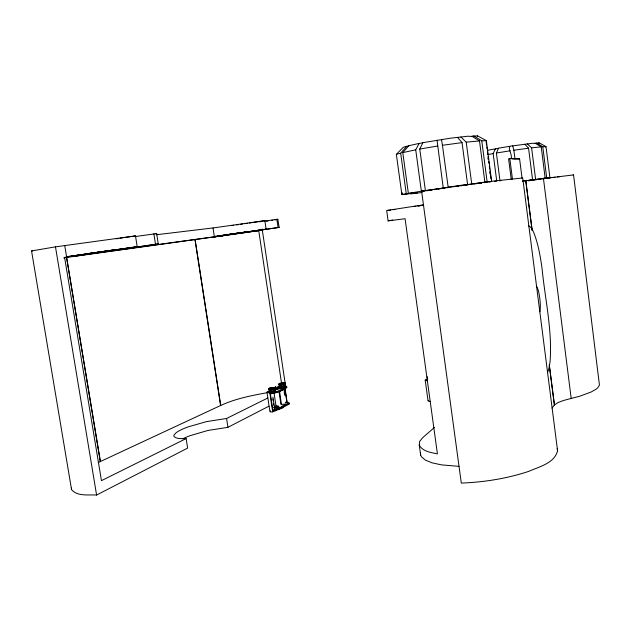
<?xml version="1.0" encoding="UTF-8"?>
<svg xmlns="http://www.w3.org/2000/svg" width="631" height="631" viewBox="0 0 631 631"><rect width="100%" height="100%" fill="white"/><g stroke="black" fill="none" stroke-linecap="round" stroke-linejoin="round"><path stroke-width="0.95" d="M280.401 383.751L280.558 387L281.741 386.835M465.93 184.804L484.884 182.154L479.497 140.95L473.005 136.895A3.991 0.978 25.3 0 1 472.438 136.477L467.76 136.225L450.077 138.244L422.912 142.677L419.757 149.05L425.389 190.57L445.194 187.738M457.57 137.392L462.05 142.622L467.571 184.378L465.891 184.686M281.663 386.913L281.323 383.68L284.557 382.757L281.734 382.812L279.359 383.609L281.355 383.656M283.8 383.175L284.676 386.322L284.258 386.464L283.611 386.598L282.798 383.411L283.311 386.661L281.978 386.882L281.592 383.672M271.724 392.49L275.013 391.733L273.617 391.646L272.971 388.231L273.349 391.543L272.71 391.685L271.985 391.772L271.48 388.451L271.661 391.812L270.525 391.89L270.123 388.625L270.281 391.898L270.857 391.772M557.575 450.747C554.546 463.288 539 466.806 528.668 471.389C506.961 478.613 484.135 482.171 461.308 483.086L421.603 191.225L490.871 181.381L522.72 177.958L557.575 450.747L557.149 448.696M275.037 392.198L273.688 391.969L274.99 392.19M477.407 136.43L477.604 135.886L486.343 140.65L491.652 181.389L484.332 182.343M280.803 383.34L282.396 382.741M430.35 401.434L428.299 401.103L428.323 400.338M279.604 383.703L279.178 384.208M428.039 400.756L425.199 380.146L427.573 378.931M281.158 386.527L282.641 386.495M499.965 180.647L496.392 153.033L498.324 148.719A2.698 1.341 -27.2 0 0 498.356 148.34L487.708 150.241M496.747 181.152L493.166 153.601L495.09 149.429M486.075 141.234L486.343 140.65L481.776 140.847L475.048 136.667M271.795 387.923L269.76 388.404L270.084 388.002M135.72 236.483L156.669 233.588L156.078 233.833M276.993 409.661C277.877 410.536 268.041 413.676 270.549 410.876M437.386 140.192L437.204 140.571A3.66 2.051 -9.9 0 0 437.157 141.084L443.23 187.849M419.355 143.363L408.817 145.714L402.791 152.615L408.375 193.37L421.358 191.201L415.726 149.815L418.771 144.097A4.07 1.901 -30.1 0 1 419.205 143.529L422.912 142.677M278.452 387.694L280.858 386.874L280.314 387L279.904 384.255L280.322 383.719M269.902 411.467L266.992 392.174L269.342 391.023M286.482 404.55L280.819 407.563L278.76 407.744M535.538 143.355L532.525 143.269L512.664 145.879C505.242 145.28 512.798 154.279 511.189 158.444M281.41 404.447L279.636 391.772M284.131 388.704L278.5 391.512M281.087 406.727L286.103 404.069L280.937 404.408L279.052 391.812M552.007 408.131L554.365 405.023L557.473 402.901A39.382 7.998 -5.3 0 1 566.393 399.683L579.605 396.268L591.05 392.04L596.106 389.185L597.794 387.781L599.45 385.123L573.563 174.913L538.488 179.196A40.1 0.56 -8.4 0 1 529.157 180.403L522.87 180.987M413.715 193.354L417.138 192.897L401.876 194.561L396.347 154.35L400.685 153.183L405.993 147.189C405.946 145.911 410 145.99 408.817 145.714M269.011 389.004L270.013 388.026M279.549 386.551L279.257 386.85L280.314 387M396.347 154.35L403.351 147.244L406.916 146.25M269.453 388.294L268.932 388.799L269.437 391.804L269.863 391.709M279.241 385.809L278.973 383.987L279.501 383.467M268.128 392.797L271.306 391.599M426.406 380.801L427.534 380.17M280.29 387.45C280.527 388.522 287.089 386.811 283.579 386.756C284.021 385.793 288.288 386.046 286.151 387.134L276.449 391.906L270.313 393.247L272.963 410.868L279.076 409.472L289.179 404.077L289.424 403.627L288.746 403.343M271.661 391.812L272.071 391.67M270.265 392.34L271.519 392.632L270.313 393.247M495.706 148.671L495.39 148.995A3.123 1.514 -28.5 0 0 495.114 149.421M434.388 427.487L422.88 437.488L419.71 441.321L419.244 444.989L420.632 454.998L421.476 456.805L425.326 460.086L432.038 462.831L441.455 464.873L458.95 466.356M279.951 383.246L279.068 384.176L279.588 386.945L280.069 386.835M538.771 143.6L537.896 143.482L539.229 142.921L545.996 146.566L549.893 177.548L549.262 177.737M283.95 387.426L282.854 387.781M270.313 392.805L270.951 392.498M271.488 392.585L273.68 392.474M545.397 146.96L545.996 146.566L542.778 146.755L537.375 143.489A2.642 0.576 26 0 0 536.784 143.198L535.096 143.221M281.284 387.757L281.844 387.537M270.234 392.782L270.778 392.514M156.267 234.756L213.026 227.949L214.335 236.554L225.598 235.253L120.805 249.639L158.239 243.905L156.669 233.588M278.823 391.969L283.635 389.595M272.876 410.079L278.941 408.746L289.321 403.099L288.548 402.617L285.401 402.807M277.853 406.451L278.287 406.648M286.261 387.852L286.979 387.371L286.703 387.032M281.647 407.973L282.436 407.547M275.802 406.703L275.305 406.593M274.375 407.942L274.974 407.807L273.901 407.713M64.764 245.735L66.578 256.762L137.195 246.689L135.476 235.891L55.481 246.855L31.55 250.941L71.548 489.585C77.297 496.684 88.466 494.483 96.59 495.051L187.62 448.105L186.121 438.584C182.146 438.45 177.169 439.405 173.967 436.526L173.919 435.13L176.294 432.59A55.323 10.199 -9.5 0 1 188.401 426.808L206.511 421.611L226.576 418.487L267.741 398.027M182.738 438.782A55.283 10.695 -9.6 0 1 189.86 435.753L207.891 430.46L227.933 427.321L268.869 406.214M285.062 392.324L285.196 392.939M98.31 462.515L100.432 461.577L66.602 257.464L100.266 461.584L220.598 405.504C235.103 398.792 250.988 395.621 266.637 392.805M284.36 392.017L284.833 395.187L283.982 388.925M186.121 438.584L101.449 480.664L64.591 257.353L86.179 254.08M423.409 204.846L386.677 210.502L388.12 220.889L389.082 220.661M270.454 393.933L276.536 392.648L286.269 387.852L286.151 387.134M283.548 386.795C290.339 386.156 269.145 390.881 273.633 391.622C278.074 392.025 266.558 393.452 271.906 391.835M266.992 392.174L269.09 392.6L271.48 391.977M275.368 389.848L281.883 386.969M274.958 389.169L277.466 387.955A3.234 0.497 -8.8 0 0 277.545 387.592L277.23 387.095A6.933 1.065 -8.8 0 1 278.279 386.535L279.486 386.14M276.039 388.696L275.755 386.827L274.122 387.608M498.293 148.214L509.698 146.329M277.798 219.288L279.17 227.397L247.155 232.066L258.757 230.701L281.473 382.867M284.265 382.686L284.96 383.009M471.996 136.075L477.604 135.886M279.131 386.472L278.153 387.182L280.448 387.371L280.566 388.207L279.856 388.246M284.376 382.883L285.062 383.198L285.417 385.998M273.941 392.774L273.475 392.939M427.408 379.27L426.248 380.075L427.211 380.422M283.847 387.497L283.082 387.726M271.582 392.498L273.609 392.498M270.849 388.388L271.519 388.183M271.669 392.135C270.447 392.829 274.879 392.135 273.507 391.851M281.671 387.276L283.65 387.016M276.946 408.588L277.451 408.588L276.962 408.699M277.009 407.208L277.932 406.609L277.056 406.269M573.129 175.063L573.563 174.913M274.611 391.133L275.479 390.597M269.65 391.157L267.994 392.103L270.297 392.316L270.423 393.168L269.697 393.208M269.973 391.267L269.208 391.733L270.281 391.898M284.676 386.322L285.598 385.809L285.031 385.651M273.349 391.543L274.745 391.196L274.319 388.396L273.239 388.68M274.319 388.396L273.87 387.962L274.532 388.325L275.282 387.868L273.444 387.726M284.265 383.585L283.201 383.853M283.989 383.135L284.471 383.514L285.188 383.072L284.108 382.93M276.867 407.247L275.124 407.602M285.52 402.507L286.017 402.239L285.598 402.168M274.493 392.466L272.821 392.853M283.989 387.694L284.967 387.308L283.745 387.781M274.737 407.91L275.124 407.602M280.59 386.913L281.347 386.716M415.632 192.416L412.248 192.944M274.367 392.506L273.081 392.813M281.458 387.126L280.282 387.576L281.552 387.742M281.505 387.473L280.535 387.781L281.805 387.363M402.791 152.615L415.726 149.815M272.963 391.315L273.594 390.92M280.424 408.494L282.901 407.705L283.114 407.066M571.197 398.508L543.449 178.51M279.478 386.913L280.077 386.819M284.826 385.801L285.259 385.715M284.936 385.833L285.37 385.746L284.857 382.978M272.931 388.743L271.559 388.964M282.901 383.916L281.568 384.129M277.246 219.422L275.006 219.84M419.757 149.05L437.622 146.021M401.876 194.561L415.624 192.408M279.833 386.669L279.383 386.724M488.402 154.437L493.166 153.601M496.392 153.033L510.203 150.777M415.908 206.242L414.117 206.558L415.671 206.384M531.625 179.93L529.725 180.245L531.578 180.016M535.474 143.347A3.052 0.741 25.3 0 0 535.94 143.671L541.224 146.849L545.16 178.1L532.383 179.89M271.362 220.448L272.687 220.227M158.294 243.874L120.758 249.348M390.597 220.4L392.766 220.053M522.089 178.415L519.589 158.909L509.816 158.626L508.594 158.823L511.228 179.283M519.589 158.909L512.522 158.925M480.199 182.887L482.076 182.596M428.22 190.325L426.895 190.53M481.532 182.777L479.962 183.014M266.471 221.221L268.199 220.953M214.059 236.578L215.416 236.357M540.601 178.802L539.576 178.975L541.106 178.778M279.17 227.397L247.155 232.066M417.604 205.982L420.143 205.588M445.66 187.675L448.176 187.265L442.434 145.288L462.05 142.622M426.635 190.807L427.826 190.625M543.338 178.384L549.893 177.548M430.437 190.231L432.18 189.97M116.199 238.81L118.131 238.518M120.056 238.226L122.95 237.792M124.875 237.501L135.476 235.891M213.026 227.949L264.846 220.676L266.108 229.148L243.337 232.421M90.083 253.386L87.606 253.78L99.312 252.179M512.727 145.919L513.871 150.225L528.565 148.19L532.572 179.764L522.531 181.176M231.766 225.622L233.707 225.33M236.625 224.896L238.573 224.604M240.521 224.313L242.47 224.021M244.41 223.729L247.336 223.295M249.277 223.003L264.846 220.676M259.483 221.844L261.415 221.552M264.302 221.126L277.955 219.209M421.871 205.327L423.63 205.067M217.766 236.002L220.274 235.631M253.678 230.954L260.28 230.11M434.814 189.576L436.605 189.308M438.395 189.04L440.186 188.779M90.903 253.26L115.41 249.876L105.235 251.319M86.226 254.38L74.49 256.162L120.805 249.639M279.249 408.699L279.833 408.612M448.034 187.147L467.571 184.378M442.907 188.377L444.721 188.109M544.017 178.557L545.657 178.313M66.578 256.762L137.195 246.689M393.279 209.721L394.998 209.5M222.814 235.253L240.742 232.658M225.567 235.016L226.221 234.921M222.057 235.505L248.322 231.743L224.147 235.126L231.474 234.125M225.598 235.253L214.114 236.964L247.186 232.287M66.602 257.464L258.757 230.701M447.442 187.715L449.264 187.454M86.904 253.765L115.378 249.671M104.32 251.532L134.711 247.242M241.105 232.784L214.335 236.554L215.96 236.349M456.505 186.413L458.303 186.161M104.501 251.446L84.183 254.372M231.08 234.125L248.298 231.585M240.766 232.815L266.108 229.148M528.502 180.813L531.247 180.427M269.784 391.543L269.35 391.591M275.132 390.849L275.566 390.802L275.148 388.002L274.524 387.655L275.092 388.057L275.51 390.857M460.969 185.782L462.736 185.538M533.069 180.166L536.571 179.685M217.671 236.112L221.205 235.623M274.398 407.815L274.895 407.957M465.386 185.167L467.942 184.82M469.645 184.583L471.349 184.347M537.438 179.559L540.759 179.109M80.389 254.892L82.282 254.632M63.755 257.858L66.768 257.44M422.139 192.463L410.781 193.914M474.197 183.96L477.052 183.582M542.557 178.865L545.46 178.47M418.463 206.014L420.325 205.761M76.02 255.484L77.771 255.247M478.834 183.345L481.516 182.99M547.235 178.234L550.611 177.792M484.064 182.651L486.548 182.335M425.42 190.736L421.358 191.201M390.644 210.068L387.663 210.439M489.183 181.996L490.997 181.767M552.212 177.587L555.028 177.232M527.271 143.907L531.61 147.82L541.224 146.849M281.252 384.169L280.148 384.255M271.243 389.004L270.107 389.09M494.318 181.365L495.927 181.168M285.472 385.943L284.865 386.062M460.914 137.006L466.206 142.133L479.497 140.95M274.871 407.539L277.561 406.687L275.447 406.624M557.433 176.94L559.413 176.719M499.429 180.766L500.904 180.608M283.84 386.298L284.613 386.227M273.862 391.173L274.643 391.102M421.603 191.225L424.119 191.012M275.755 386.827L275.952 388.704M388.12 220.889L405.078 218.72L437.425 453.902C431.028 452.443 422.462 451.567 419.244 444.989M274.091 407.413L276.023 406.829M536.531 143.063L539.229 142.921M283.627 387.095L284.857 387.126M274.864 407.587L274.209 407.594M279.904 384.255L278.847 384.113L279.604 383.664M269.863 389.09L268.79 388.933L269.547 388.475L269.121 389.035L269.54 391.835M32.489 251.02L31.55 250.941M427.502 380.714L425.199 380.146M284.392 382.907L285.015 383.262M524.818 144.239L528.565 148.19M283.611 386.598L283.311 386.661M473.731 136.02L474.299 136.272A3.455 0.883 25.1 0 1 475.08 136.667M274.58 387.552L275.053 387.797M538.771 143.276L539.324 143.56M277.924 406.411L277.979 406.435A3.352 0.576 -9 0 1 277.861 406.782L277.845 406.798A3.455 0.599 -9 0 1 277.372 407.019A3.289 0.568 -9 0 1 275.321 407.555M441.495 139.561L442.434 145.288M272.829 387.797L272.513 387.836M55.481 246.855L96.59 495.051M153.861 233.746L155.51 244.205M226.576 418.487L227.933 427.321M195.145 239.748L220.74 405.496M195.003 239.764L220.598 405.504M277.017 391.638L277.135 392.372M279.533 408.454L279.651 409.188M274.532 388.325L274.958 391.125M274.083 393.184L276.173 407.105M272.907 397.096L274.54 407.926M272.884 398.918L273.16 400.724M273.562 403.43L273.838 405.236M269.8 392.561L272.71 411.94M288.612 403.619L288.73 404.337M262.157 228.966L285.567 386.109M284.471 383.514L284.881 386.259M285.007 388.097L287.271 403.28M284.92 388.814L286.979 402.633M284.289 392.427L284.542 394.13M276.835 219.257L278.058 227.523M400.685 153.183L406.254 193.756M402.176 192.731L402.444 194.671M427.187 376.652L427.487 378.955M466.206 142.133L471.704 183.826M486.201 142.196L486.58 145.083M486.824 147.007L487.077 148.924M487.455 151.811L487.826 154.698M488.078 156.614L488.457 159.501M488.709 161.426L488.954 163.342M489.333 166.229L489.711 169.116M489.956 171.033L490.334 173.919M490.587 175.844L490.957 178.723M488.063 157.797L488.307 159.714M489.932 172.153L490.177 174.061M481.776 140.847L487.14 181.902M525.812 180.766L532.154 230.496L525.757 180.774M549.317 365.041L554.42 405.015L549.262 365.049M513.871 150.225L514.975 158.854M509.816 158.626L512.451 179.101M542.778 146.755L546.706 177.918M531.61 147.82L535.609 179.346M71.398 488.078L71.548 489.585M420.506 453.121L420.632 454.998M278.61 408.431A3.786 0.663 -9 0 0 278.705 408.012A4.109 0.718 -9 0 1 278.508 408.785A4.109 0.718 -9 0 1 274.832 409.677M278.058 408.699A3.786 0.663 -9 0 1 275.069 409.416M278.602 407.839A4.109 0.718 -9 0 1 278.468 408.636A4.109 0.718 -9 0 1 274.501 409.551M275.431 406.301A4.109 0.71 -9 0 1 278.863 406.593A4.109 0.71 -9 0 1 274.256 407.91M275.329 406.372A3.786 0.655 -9 0 1 278.555 406.624A3.786 0.655 -9 0 1 274.359 407.839M277.608 408.588A3.313 0.576 -9 0 1 276.701 408.88M547.448 372.456A45.7 8.984 84.2 0 0 550.177 360.08C552.196 329.13 544.963 298.573 541.99 267.938C540.31 256.147 538.259 244.323 534 233.155A45.866 9.079 83.6 0 0 528.486 225.922M536.342 286.214A14.04 2.769 83.9 0 1 539.679 297.438A14.04 2.769 83.9 0 1 539.876 311.761M274.635 387.544L272.182 388.373L269.311 388.42L271.772 387.592L274.635 387.544"/></g></svg>
